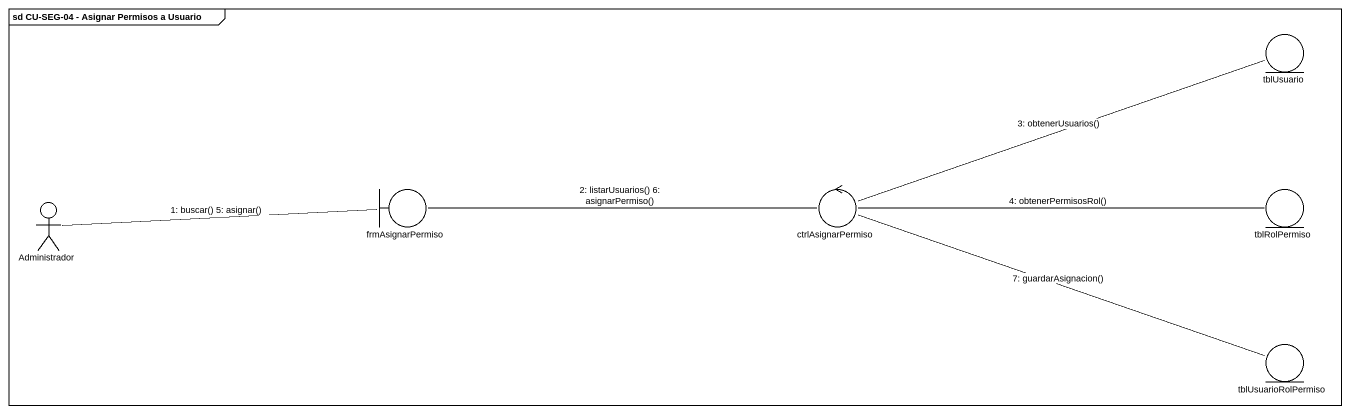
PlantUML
@startuml
mainframe sd CU-SEG-04 - Asignar Permisos a Usuario
entity tblUsuario
boundary frmAsignarPermiso
control ctrlAsignarPermiso
entity tblRolPermiso
actor Administrador
entity tblUsuarioRolPermiso
frmAsignarPermiso -right- ctrlAsignarPermiso : 2: listarUsuarios() 6: asignarPermiso()
ctrlAsignarPermiso -right- tblUsuario : 3: obtenerUsuarios()
ctrlAsignarPermiso -right- tblRolPermiso : 4: obtenerPermisosRol()
ctrlAsignarPermiso -right- tblUsuarioRolPermiso : 7: guardarAsignacion()
Administrador -right- frmAsignarPermiso : 1: buscar() 5: asignar()
@enduml
